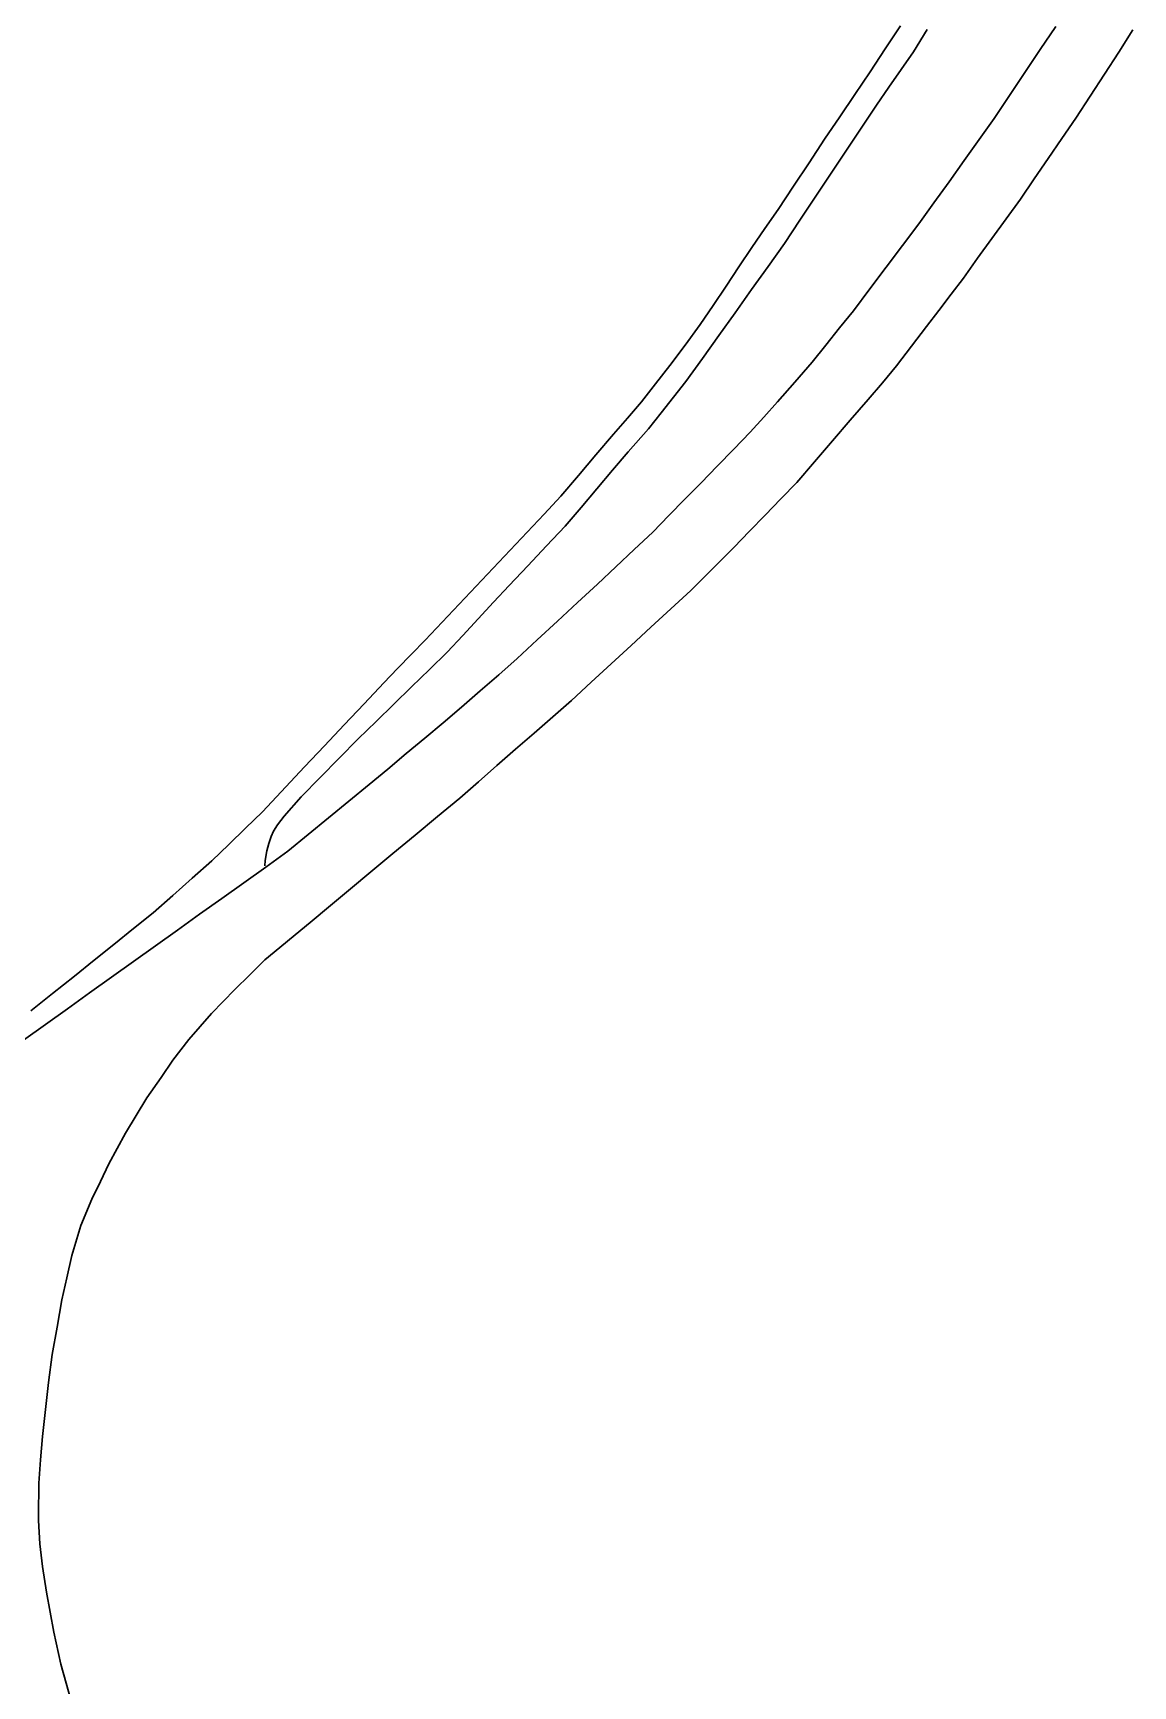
# Model space of a CAD drawing. Header units: feet. Extents: x 3174203 to 3175581, y 1715832 to 1717426.
# Drawn here: x 3175194.7 to 3175383.9, y 1716552.4 to 1716836.6 of the extents above; entities that cross this region are included whole.
import ezdxf

# ---------------------------------------------------------------- set-up
doc = ezdxf.new("R2010")
doc.units = ezdxf.units.FT
doc.header["$MEASUREMENT"] = 0
doc.layers.add('FOOT_PATH', color=2, linetype='Continuous', lineweight=30)

msp = doc.modelspace()

# ---------------------------------------------------------------- linework, layer by layer
at = {"layer": 'FOOT_PATH'}
for points in [[(3175370.576005, 1716837.754795, 5246.727141), (3175367.936607, 1716833.803986, 5246.73), (3175365.297208, 1716829.853177, 5246.798), (3175362.657809, 1716825.902367, 5246.779), (3175360.01841, 1716821.951558, 5246.752474), (3175357.423663, 1716818.328329, 5246.728634), (3175354.828916, 1716814.7051, 5246.711251), (3175352.234169, 1716811.08187, 5246.695), (3175349.639421, 1716807.458641, 5246.680798), (3175347.044674, 1716803.835411, 5246.662809), (3175344.226669, 1716800.102989, 5246.640074), (3175341.408665, 1716796.370566, 5246.613286), (3175338.59066, 1716792.638144, 5246.586253), (3175335.772655, 1716788.905721, 5246.561), (3175333.410143, 1716785.956086, 5246.474), (3175331.047631, 1716783.006451, 5246.499), (3175328.685118, 1716780.056816, 5246.495599), (3175325.71544, 1716776.640629, 5246.487856), (3175322.745762, 1716773.224441, 5246.478932), (3175320.38703, 1716770.615148, 5246.46925), (3175318.028298, 1716768.005856, 5246.458782), (3175315.193283, 1716765.078911, 5246.442866), (3175312.358268, 1716762.151965, 5246.426289), (3175309.586333, 1716759.324286, 5246.408012), (3175306.814397, 1716756.496608, 5246.390271), (3175304.042461, 1716753.668929, 5246.375645), (3175301.270525, 1716750.84125, 5246.364981), (3175298.095309, 1716747.861362, 5246.35375), (3175294.920092, 1716744.881475, 5246.344698), (3175291.744876, 1716741.901587, 5246.339416), (3175288.301928, 1716738.704318, 5246.33064), (3175284.858979, 1716735.507048, 5246.317774), (3175281.416031, 1716732.309779, 5246.300026), (3175277.973083, 1716729.112509, 5246.27753), (3175274.782746, 1716726.314138, 5246.252691), (3175271.592409, 1716723.515766, 5246.223671), (3175268.402073, 1716720.717395, 5246.193906), (3175265.224163, 1716718.05932, 5246.160924), (3175262.046253, 1716715.401245, 5246.125895), (3175258.868343, 1716712.74317, 5246.094562), (3175255.690434, 1716710.085095, 5246.067574), (3175252.512524, 1716707.42702, 5246.044103), (3175249.006319, 1716704.558217, 5246.01971), (3175245.500115, 1716701.689413, 5245.999), (3175241.99391, 1716698.82061, 5245.991), (3175238.487706, 1716695.951806, 5245.912), (3175234.699632, 1716693.244894, 5245.84287), (3175230.911557, 1716690.537982, 5245.775157), (3175227.123483, 1716687.83107, 5245.7115), (3175223.335409, 1716685.124158, 5245.65238), (3175219.547335, 1716682.417245, 5245.596841), (3175215.759261, 1716679.710333, 5245.545185), (3175211.971187, 1716677.003421, 5245.497562), (3175208.183113, 1716674.296509, 5245.454033), (3175204.395039, 1716671.589597, 5245.41125), (3175200.606964, 1716668.882684, 5245.372209), (3175196.81889, 1716666.175772, 5245.328617), (3175193.030816, 1716663.46886, 5245.28013)], [(3175194.27087, 1716668.524965, 5245.314479), (3175198.048527, 1716671.512889, 5245.367), (3175201.826184, 1716674.500812, 5245.407), (3175205.205522, 1716677.223552, 5245.438589), (3175208.584859, 1716679.946292, 5245.469), (3175211.964197, 1716682.669032, 5245.506), (3175215.343535, 1716685.391772, 5245.589), (3175218.703027, 1716688.366932, 5245.721), (3175222.06252, 1716691.342093, 5245.799), (3175225.422012, 1716694.317253, 5245.751), (3175228.325067, 1716697.115625, 5245.708554), (3175231.228122, 1716699.913997, 5245.664), (3175234.131177, 1716702.712368, 5245.608), (3175236.545665, 1716705.300862, 5245.668), (3175238.960153, 1716707.889356, 5245.684), (3175241.37464, 1716710.477849, 5245.725), (3175244.787998, 1716714.08548, 5245.874), (3175248.201356, 1716717.69311, 5245.972), (3175251.614714, 1716721.30074, 5246.031), (3175255.028071, 1716724.908371, 5246.039), (3175257.391292, 1716727.364273, 5246.094), (3175259.754514, 1716729.820175, 5246.093), (3175262.117735, 1716732.276077, 5246.084983), (3175265.048006, 1716735.370924, 5246.080325), (3175267.978277, 1716738.465772, 5246.08032), (3175270.908548, 1716741.56062, 5246.080048), (3175273.83882, 1716744.655467, 5246.075685), (3175276.769091, 1716747.750315, 5246.070578), (3175279.668602, 1716750.844359, 5246.061424), (3175282.568114, 1716753.938403, 5246.048182), (3175285.467625, 1716757.032447, 5246.032239), (3175288.476521, 1716760.572009, 5246.018562), (3175291.485416, 1716764.111571, 5246.009557), (3175294.494312, 1716767.651133, 5246.001396), (3175296.902657, 1716770.437687, 5245.995164), (3175299.311002, 1716773.224241, 5245.988628), (3175301.760455, 1716776.355392, 5245.97742), (3175304.209908, 1716779.486543, 5245.965452), (3175306.818121, 1716783.003415, 5245.94838), (3175309.426335, 1716786.520288, 5245.926044), (3175311.650404, 1716789.827991, 5245.904586), (3175313.874473, 1716793.135695, 5245.876794), (3175316.098542, 1716796.443398, 5245.848), (3175318.322611, 1716799.751102, 5245.802), (3175320.576448, 1716803.029734, 5245.861), (3175322.830285, 1716806.308367, 5245.8), (3175325.491419, 1716810.331972, 5245.818), (3175328.152553, 1716814.355576, 5245.854), (3175330.813686, 1716818.379181, 5245.886), (3175333.43513, 1716822.238286, 5245.927), (3175336.056574, 1716826.097392, 5245.814), (3175338.678017, 1716829.956498, 5245.884), (3175341.270638, 1716833.915815, 5245.883051), (3175343.863259, 1716837.875133, 5245.887024)], [(3175383.870037, 1716837.204198, 5246.913187), (3175381.465944, 1716833.369673, 5246.91154), (3175378.986015, 1716829.588326, 5246.906), (3175376.506086, 1716825.806979, 5247.02), (3175374.026157, 1716822.025633, 5246.922), (3175371.644744, 1716818.542794, 5246.952), (3175369.263332, 1716815.059956, 5246.865), (3175366.88192, 1716811.577118, 5246.918), (3175364.500507, 1716808.09428, 5246.903556), (3175362.051763, 1716804.7022, 5246.888971), (3175359.603019, 1716801.31012, 5246.877), (3175357.154275, 1716797.91804, 5246.821), (3175354.705531, 1716794.52596, 5246.932), (3175352.582105, 1716791.740823, 5246.878), (3175350.458679, 1716788.955687, 5246.840376), (3175348.335253, 1716786.170551, 5246.804248), (3175345.776652, 1716782.795488, 5246.769802), (3175343.218051, 1716779.420425, 5246.737291), (3175340.774268, 1716776.521842, 5246.714751), (3175338.330486, 1716773.623258, 5246.693218), (3175335.256444, 1716770.062602, 5246.672971), (3175332.182402, 1716766.501946, 5246.653464), (3175329.10836, 1716762.94129, 5246.638228), (3175326.034318, 1716759.380634, 5246.625009), (3175323.324044, 1716756.578481, 5246.615937), (3175320.61377, 1716753.776328, 5246.603297), (3175317.903496, 1716750.974175, 5246.586992), (3175315.193221, 1716748.172022, 5246.574649), (3175312.730539, 1716745.719665, 5246.567164), (3175310.267856, 1716743.267308, 5246.563168), (3175307.805173, 1716740.814952, 5246.559802), (3175304.384846, 1716737.660993, 5246.559805), (3175300.964518, 1716734.507035, 5246.564775), (3175297.544191, 1716731.353076, 5246.573362), (3175294.123864, 1716728.199117, 5246.586), (3175290.703537, 1716725.045159, 5246.604), (3175287.28321, 1716721.8912, 5246.494), (3175284.081533, 1716719.091883, 5246.470818), (3175280.879856, 1716716.292566, 5246.443529), (3175277.67818, 1716713.493249, 5246.412028), (3175274.476503, 1716710.693932, 5246.379114), (3175271.274826, 1716707.894615, 5246.33916), (3175268.07315, 1716705.095299, 5246.29785), (3175264.244285, 1716701.923732, 5246.251224), (3175260.41542, 1716698.752165, 5246.205112), (3175256.586556, 1716695.580599, 5246.163), (3175252.757691, 1716692.409032, 5246.125829), (3175249.287633, 1716689.516121, 5246.096712), (3175245.817575, 1716686.62321, 5246.068235), (3175242.347517, 1716683.730299, 5246.043136), (3175239.744973, 1716681.576687, 5246.02096), (3175237.14243, 1716679.423076, 5245.995304), (3175234.539886, 1716677.269464, 5245.965501), (3175231.948683, 1716674.733912, 5245.932), (3175229.357479, 1716672.198361, 5245.898), (3175225.396963, 1716668.057527, 5245.924), (3175221.495983, 1716663.565006, 5245.92988), (3175218.729009, 1716660.025445, 5245.930065), (3175216.687798, 1716657.07581, 5245.926741), (3175214.238345, 1716653.581627, 5245.921658), (3175212.414722, 1716650.543007, 5245.917252), (3175210.591099, 1716647.504386, 5245.917071), (3175207.733404, 1716642.240422, 5245.919835), (3175206.259196, 1716639.20003, 5245.918031), (3175204.784988, 1716636.159637, 5245.915), (3175202.879859, 1716631.621737, 5245.899), (3175201.33761, 1716626.448531, 5245.92), (3175200.480727, 1716622.639177, 5245.992), (3175199.623844, 1716618.829823, 5246.048), (3175198.80736, 1716614.133096, 5246.19), (3175197.990876, 1716609.43637, 5246.335062), (3175197.355832, 1716604.626196, 5246.479121), (3175196.817888, 1716599.980876, 5246.616704), (3175196.279944, 1716595.335555, 5246.752112), (3175195.982268, 1716591.316678, 5246.871205), (3175195.684591, 1716587.2978, 5246.993666), (3175195.593871, 1716581.670804, 5247.165488), (3175195.593871, 1716580.899361, 5247.189322), (3175195.820672, 1716576.860631, 5247.316582), (3175196.319634, 1716572.958037, 5247.436133), (3175197.011378, 1716568.536421, 5247.567625), (3175197.623741, 1716565.110306, 5247.668618), (3175198.236104, 1716561.684192, 5247.773578), (3175199.460831, 1716556.193333, 5247.943744), (3175200.3652, 1716552.918955, 5248.046061), (3175201.26957, 1716549.644576, 5248.14537)], [(3175348.456161, 1716837.257661, 5246.032149), (3175346.123652, 1716833.399738, 5246.026214), (3175344.006605, 1716830.357217, 5246.024817), (3175341.889558, 1716827.314697, 5246.027), (3175339.77251, 1716824.272177, 5245.95), (3175337.131221, 1716820.306715, 5245.984), (3175334.489933, 1716816.341252, 5246.045), (3175331.848644, 1716812.375789, 5245.944), (3175329.207355, 1716808.410327, 5245.927145), (3175326.566066, 1716804.444864, 5245.905824), (3175323.924778, 1716800.479401, 5245.88), (3175321.094488, 1716796.504957, 5245.868), (3175318.264198, 1716792.530513, 5245.882), (3175315.433908, 1716788.55607, 5245.915071), (3175312.617794, 1716784.61566, 5245.940847), (3175309.801679, 1716780.67525, 5245.965171), (3175306.985564, 1716776.73484, 5245.983006), (3175304.838513, 1716774.027227, 5245.994792), (3175302.691462, 1716771.319613, 5246.001333), (3175300.544411, 1716768.612, 5246.008564), (3175297.051673, 1716764.664027, 5246.013996), (3175294.344411, 1716761.463921, 5246.022402), (3175291.637149, 1716758.263816, 5246.034526), (3175288.929887, 1716755.06371, 5246.050662), (3175286.222625, 1716751.863604, 5246.067538), (3175283.002048, 1716748.460179, 5246.091004), (3175279.781471, 1716745.056754, 5246.116348), (3175276.560895, 1716741.653329, 5246.145911), (3175273.900942, 1716738.784526, 5246.175), (3175271.240989, 1716735.915722, 5246.207), (3175268.581037, 1716733.046919, 5246.126), (3175265.921084, 1716730.178115, 5246.096909), (3175262.860969, 1716727.202387, 5246.060517), (3175259.800854, 1716724.22666, 5246.018106), (3175256.740739, 1716721.250932, 5245.974688), (3175253.680624, 1716718.275204, 5245.927), (3175250.620509, 1716715.299476, 5245.871085), (3175247.340634, 1716711.981137, 5245.805566), (3175244.060758, 1716708.662798, 5245.739), (3175240.780882, 1716705.344458, 5245.661), (3175237.851907, 1716702.018826, 5245.646), (3175236.711421, 1716700.514836, 5245.692), (3175236.063417, 1716699.39981, 5245.705), (3175235.648695, 1716698.49223, 5245.757), (3175235.208053, 1716697.273479, 5245.801), (3175234.871091, 1716696.054729, 5245.932), (3175234.58597, 1716694.369224, 5245.873), (3175234.534129, 1716693.461644, 5245.833)]]:
    msp.add_polyline3d(points, dxfattribs=at)

doc.saveas('drawing.dxf')
